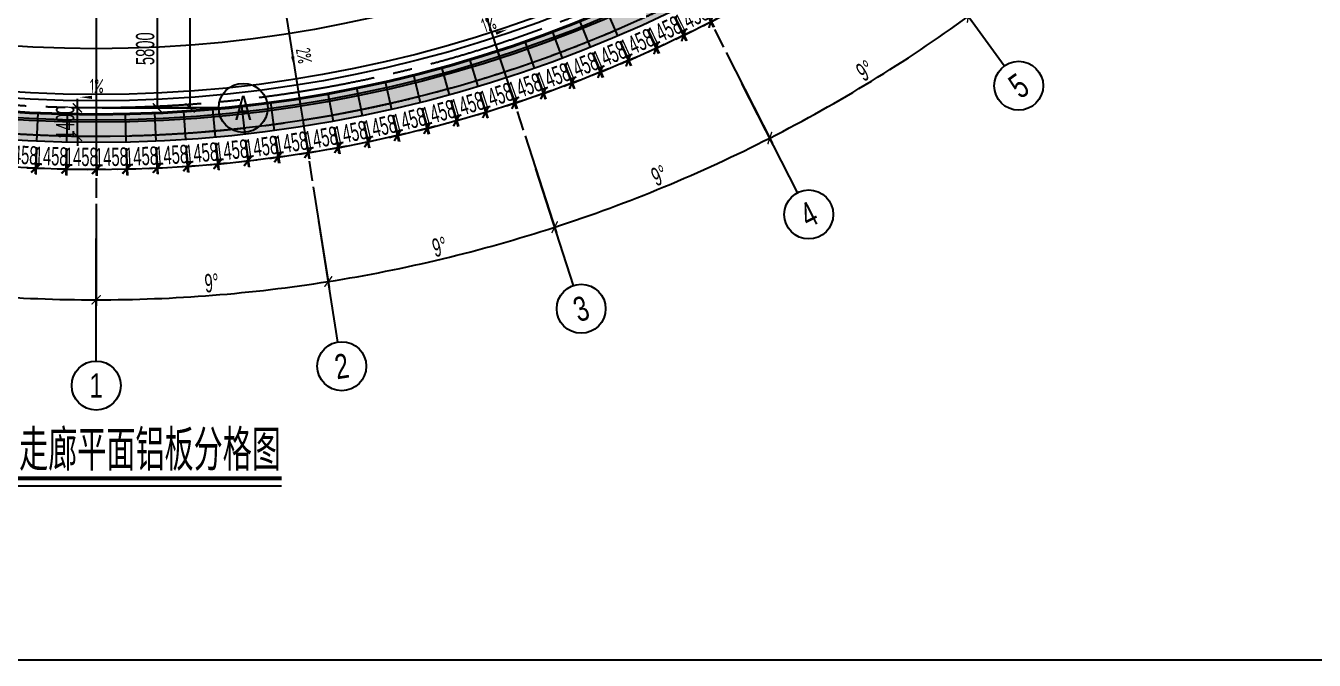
# Model space of a CAD drawing. Extents: x 104132 to 3338343, y -1228862 to 1409848.
# Drawn here: x 1757537 to 1820670, y 138 to 31216 of the extents above; entities that cross this region are included whole.
import ezdxf
from ezdxf.enums import TextEntityAlignment as Align

# ---------------------------------------------------------------- set-up
doc = ezdxf.new("R2010")
doc.units = 0
doc.linetypes.add('CENTER', pattern=[50.8, 31.75, -6.35, 6.35, -6.35])
doc.linetypes.add('CENTER2', pattern=[28.575, 19.05, -3.175, 3.175, -3.175])
doc.layers.get('0').update_dxf_attribs({"color": 8})
doc.layers.get('Defpoints').update_dxf_attribs({"color": 8})
for name, color, linetype in [('#幕墙线-平面', 8, 'Continuous'), ('#标注', 8, 'Continuous'), ('#轴线', 8, 'CENTER2'), ('A-ROOF-DRAN', 8, 'Continuous'), ('C-SHET-SHBD', 8, 'Continuous'), ('dim', 8, 'Continuous'), ('DIM_SYMB', 8, 'Continuous'), ('DOTE', 8, 'CENTER'), ('IEL-FINE', 8, 'Continuous'), ('分水线', 8, 'Continuous'), ('女儿墙', 8, 'Continuous')]:
    doc.layers.add(name, color=color, linetype=linetype)
doc.styles.add('JHZX', font='jrs.shx', dxfattribs={"width": 0.6, "bigfont": 'jhz.shx'})
doc.styles.add('XD2008', font='xd-hzs.shx', dxfattribs={"width": 0.7, "bigfont": 'xd-hztxt.shx'})
doc.dimstyles.new('JZBZ-300', dxfattribs={"dimscale": 300, "dimtxt": 3, "dimasz": 1.5, "dimexe": 1, "dimexo": 1, "dimgap": 0.5, "dimtad": 1, "dimdec": 0, "dimdsep": 46, "dimtxsty": 'JHZX', "dimblk1": 'ARCHTICK', "dimblk2": 'ARCHTICK', "dimsah": 1, "dimcen": 0, "dimclrd": 1, "dimclre": 1, "dimclrt": 2, "dimadec": 3, "dimazin": 2, "dimtfac": 1, "dimtdec": 0, "dimtix": 1, "dimtmove": 0, "dimatfit": 3, "dimfxl": 1, "dimtolj": 1, "dimlwd": -1, "dimlwe": -1, "dimarcsym": 1})

# ---------------------------------------------------------------- blocks, each defined once
blk = doc.blocks.new('_ARCHTICK')
at = {"color": 0, "linetype": 'ByBlock', "const_width": 0.15}
blk.add_lwpolyline([(-0.5, -0.5), (0.5, 0.5)], dxfattribs=at)
blk = doc.blocks.new('*D51')
at = {"layer": '#标注', "color": 1, "ltscale": 300, "transparency": 16777216}
for p, q in [((570551, -210646), (570551, -210196)), ((571168, -210646), (570251, -210646)), ((570551, -212046), (570551, -210646)), ((571168, -212046), (570251, -212046)), ((570551, -212046), (570551, -212496))]:
    blk.add_line(p, q, dxfattribs=at)
at = {"layer": 'Defpoints', "color": 0, "ltscale": 300, "transparency": 16777216}
for p in [(570551, -210646), (571468, -210646), (571468, -212046)]:
    blk.add_point(p, dxfattribs=at)
at = {"layer": '#标注', "color": 1, "ltscale": 300, "transparency": 16777216, "xscale": 450, "yscale": 450, "zscale": 450}
for p, rotation in [((570551, -210646), 270), ((570551, -212046), 90)]:
    blk.add_blockref('_ARCHTICK', p, dxfattribs=dict(at, rotation=rotation))
at = {"layer": '#标注', "color": 2, "ltscale": 300, "transparency": 16777216, "insert": (569951, -211346), "char_height": 900, "attachment_point": 5, "rotation": 90, "style": 'JHZX'}
blk.add_mtext('\\A1;1400', dxfattribs=at)
blk = doc.blocks.new('*D53')
at = {"layer": '#标注', "color": 1, "ltscale": 300, "transparency": 16777216}
for p, q in [((560830, -214509), (560048, -219447)), ((571468, -215346), (571468, -220346))]:
    blk.add_line(p, q, dxfattribs=at)
blk.add_arc((571468, -147346), 72700, 261, 270, dxfattribs=at)
at = {"layer": 'Defpoints', "color": 0, "ltscale": 300, "transparency": 16777216}
for p in [(571468, -147346), (560877, -214212), (571468, -215046), (563869, -219648)]:
    blk.add_point(p, dxfattribs=at)
at = {"layer": '#标注', "color": 1, "ltscale": 300, "transparency": 16777216, "xscale": 450, "yscale": 450, "zscale": 450}
for p, rotation in [((560095, -219151), 171.0000000000014), ((571468, -220046), 1.598721155460225e-12)]:
    blk.add_blockref('_ARCHTICK', p, dxfattribs=dict(at, rotation=rotation))
at = {"layer": '#标注', "color": 2, "ltscale": 300, "transparency": 16777216, "insert": (565811, -219224), "char_height": 900, "attachment_point": 5, "rotation": 355.5, "style": 'JHZX'}
blk.add_mtext('\\A1;9°', dxfattribs=at)
blk = doc.blocks.new('*D54')
at = {"layer": '#标注', "color": 1, "ltscale": 300, "transparency": 16777216}
for p, q in [((582105, -214509), (582888, -219447)), ((571468, -215346), (571468, -220346))]:
    blk.add_line(p, q, dxfattribs=at)
blk.add_arc((571468, -147346), 72700, 270, 279, dxfattribs=at)
at = {"layer": 'Defpoints', "color": 0, "ltscale": 300, "transparency": 16777216}
for p in [(571468, -147346), (582058, -214212), (571468, -215046), (575273, -219946)]:
    blk.add_point(p, dxfattribs=at)
at = {"layer": '#标注', "color": 1, "ltscale": 300, "transparency": 16777216, "xscale": 450, "yscale": 450, "zscale": 450}
for p, rotation in [((582841, -219151), 8.999999999999728), ((571468, -220046), 179.9999999999998)]:
    blk.add_blockref('_ARCHTICK', p, dxfattribs=dict(at, rotation=rotation))
at = {"layer": '#标注', "color": 2, "ltscale": 300, "transparency": 16777216, "insert": (577125, -219224), "char_height": 900, "attachment_point": 5, "rotation": 4.5, "style": 'JHZX'}
blk.add_mtext('\\A1;9°', dxfattribs=at)
blk = doc.blocks.new('*D55')
at = {"layer": '#标注', "color": 1, "ltscale": 300, "transparency": 16777216}
for p, q in [((592481, -212018), (594026, -216773)), ((582105, -214509), (582888, -219447))]:
    blk.add_line(p, q, dxfattribs=at)
blk.add_arc((571468, -147346), 72700, 279, 288, dxfattribs=at)
at = {"layer": 'Defpoints', "color": 0, "ltscale": 300, "transparency": 16777216}
for p in [(571468, -147346), (592388, -211732), (582058, -214212), (586583, -218457)]:
    blk.add_point(p, dxfattribs=at)
at = {"layer": '#标注', "color": 1, "ltscale": 300, "transparency": 16777216, "xscale": 450, "yscale": 450, "zscale": 450}
for p, rotation in [((593933, -216488), 17.99999999999962), ((582841, -219151), 188.9999999999996)]:
    blk.add_blockref('_ARCHTICK', p, dxfattribs=dict(at, rotation=rotation))
at = {"layer": '#标注', "color": 2, "ltscale": 300, "transparency": 16777216, "insert": (588299, -217454), "char_height": 900, "attachment_point": 5, "rotation": 13.5, "style": 'JHZX'}
blk.add_mtext('\\A1;9°', dxfattribs=at)
blk = doc.blocks.new('*D56')
at = {"layer": '#标注', "color": 1, "ltscale": 300, "transparency": 16777216}
for p, q in [((602339, -207934), (604609, -212389)), ((592481, -212018), (594026, -216773))]:
    blk.add_line(p, q, dxfattribs=at)
blk.add_arc((571468, -147346), 72700, 288, 297, dxfattribs=at)
at = {"layer": 'Defpoints', "color": 0, "ltscale": 300, "transparency": 16777216}
for p in [(571468, -147346), (602203, -207667), (592388, -211732), (597521, -215217)]:
    blk.add_point(p, dxfattribs=at)
at = {"layer": '#标注', "color": 1, "ltscale": 300, "transparency": 16777216, "xscale": 450, "yscale": 450, "zscale": 450}
for p, rotation in [((604473, -212122), 27.00000000000006), ((593933, -216488), 198.0000000000004)]:
    blk.add_blockref('_ARCHTICK', p, dxfattribs=dict(at, rotation=rotation))
at = {"layer": '#标注', "color": 2, "ltscale": 300, "transparency": 16777216, "insert": (599059, -213958), "char_height": 900, "attachment_point": 5, "rotation": 22.5, "style": 'JHZX'}
blk.add_mtext('\\A1;9°', dxfattribs=at)
blk = doc.blocks.new('*D8')
at = {"layer": '#标注', "color": 1, "ltscale": 300, "transparency": 16777216}
for p, q in [((611437, -202359), (614376, -206404)), ((602339, -207934), (604609, -212389))]:
    blk.add_line(p, q, dxfattribs=at)
blk.add_arc((571468, -147346), 72700, 297, 306, dxfattribs=at)
at = {"layer": 'Defpoints', "color": 0, "ltscale": 300, "transparency": 16777216}
for p in [(571468, -147346), (611261, -202116), (602203, -207667), (607818, -210306)]:
    blk.add_point(p, dxfattribs=at)
at = {"layer": '#标注', "color": 1, "ltscale": 300, "transparency": 16777216, "xscale": 450, "yscale": 450, "zscale": 450}
for p, rotation in [((614200, -206161), 36.00000000000011), ((604473, -212122), 206.9999999999999)]:
    blk.add_blockref('_ARCHTICK', p, dxfattribs=dict(at, rotation=rotation))
at = {"layer": '#标注', "color": 2, "ltscale": 300, "transparency": 16777216, "insert": (609140, -208821), "char_height": 900, "attachment_point": 5, "rotation": 31.5, "style": 'JHZX'}
blk.add_mtext('\\A1;9°', dxfattribs=at)
blk = doc.blocks.new('*D41')
at = {"layer": '#标注', "color": 1, "ltscale": 300, "transparency": 16777216}
for p, q in [((531498, -202359), (528560, -206404)), ((540597, -207934), (538327, -212389))]:
    blk.add_line(p, q, dxfattribs=at)
blk.add_arc((571468, -147346), 72700, 234, 243, dxfattribs=at)
at = {"layer": 'Defpoints', "color": 0, "ltscale": 300, "transparency": 16777216}
for p in [(571468, -147346), (531675, -202116), (540733, -207667), (531873, -208317)]:
    blk.add_point(p, dxfattribs=at)
at = {"layer": '#标注', "color": 1, "ltscale": 300, "transparency": 16777216, "xscale": 450, "yscale": 450, "zscale": 450}
for p, rotation in [((528736, -206161), 143.9999999999988), ((538463, -212122), 333.0000000000025)]:
    blk.add_blockref('_ARCHTICK', p, dxfattribs=dict(at, rotation=rotation))
at = {"layer": '#标注', "color": 2, "ltscale": 300, "transparency": 16777216, "insert": (533796, -208821), "char_height": 900, "attachment_point": 5, "rotation": 328.5, "style": 'JHZX'}
blk.add_mtext('\\A1;9°', dxfattribs=at)
blk = doc.blocks.new('*D42')
at = {"layer": '#标注', "color": 1, "ltscale": 300, "transparency": 16777216}
for p, q in [((540597, -207934), (538327, -212389)), ((550455, -212018), (548910, -216773))]:
    blk.add_line(p, q, dxfattribs=at)
blk.add_arc((571468, -147346), 72700, 243, 252, dxfattribs=at)
at = {"layer": 'Defpoints', "color": 0, "ltscale": 300, "transparency": 16777216}
for p in [(571468, -147346), (540733, -207667), (550547, -211732), (541898, -213761)]:
    blk.add_point(p, dxfattribs=at)
at = {"layer": '#标注', "color": 1, "ltscale": 300, "transparency": 16777216, "xscale": 450, "yscale": 450, "zscale": 450}
for p, rotation in [((538463, -212122), 153.0000000000024), ((549002, -216488), 342.0000000000013)]:
    blk.add_blockref('_ARCHTICK', p, dxfattribs=dict(at, rotation=rotation))
at = {"layer": '#标注', "color": 2, "ltscale": 300, "transparency": 16777216, "insert": (543876, -213958), "char_height": 900, "attachment_point": 5, "rotation": 337.5, "style": 'JHZX'}
blk.add_mtext('\\A1;9°', dxfattribs=at)
blk = doc.blocks.new('*D43')
at = {"layer": '#标注', "color": 1, "ltscale": 300, "transparency": 16777216}
for p, q in [((550455, -212018), (548910, -216773)), ((560830, -214509), (560048, -219447))]:
    blk.add_line(p, q, dxfattribs=at)
blk.add_arc((571468, -147346), 72700, 252, 261, dxfattribs=at)
at = {"layer": 'Defpoints', "color": 0, "ltscale": 300, "transparency": 16777216}
for p in [(571468, -147346), (550547, -211732), (560877, -214212), (552652, -217569)]:
    blk.add_point(p, dxfattribs=at)
at = {"layer": '#标注', "color": 1, "ltscale": 300, "transparency": 16777216, "xscale": 450, "yscale": 450, "zscale": 450}
for p, rotation in [((549002, -216488), 162.0000000000016), ((560095, -219151), 351.0000000000016)]:
    blk.add_blockref('_ARCHTICK', p, dxfattribs=dict(at, rotation=rotation))
at = {"layer": '#标注', "color": 2, "ltscale": 300, "transparency": 16777216, "insert": (554636, -217454), "char_height": 900, "attachment_point": 5, "rotation": 346.5, "style": 'JHZX'}
blk.add_mtext('\\A1;9°', dxfattribs=at)
blk = doc.blocks.new('*D44')
at = {"layer": '#标注', "color": 1, "ltscale": 300, "transparency": 16777216}
for p, q in [((571768, -162646), (576372, -162646)), ((576072, -210646), (576072, -162646)), ((571768, -210646), (576372, -210646))]:
    blk.add_line(p, q, dxfattribs=at)
at = {"layer": 'Defpoints', "color": 0, "ltscale": 300, "transparency": 16777216}
for p in [(571468, -162646), (576072, -162646), (571468, -210646)]:
    blk.add_point(p, dxfattribs=at)
at = {"layer": '#标注', "color": 1, "ltscale": 300, "transparency": 16777216, "xscale": 450, "yscale": 450, "zscale": 450}
for p, rotation in [((576072, -162646), 90), ((576072, -210646), 270)]:
    blk.add_blockref('_ARCHTICK', p, dxfattribs=dict(at, rotation=rotation))
at = {"layer": '#标注', "color": 2, "ltscale": 300, "transparency": 16777216, "insert": (575472, -186646), "char_height": 900, "attachment_point": 5, "rotation": 90, "style": 'JHZX'}
blk.add_mtext('\\A1;48000', dxfattribs=at)
blk = doc.blocks.new('*D45')
at = {"layer": '#标注', "color": 1, "ltscale": 300, "transparency": 16777216}
for p, q in [((571768, -204846), (574772, -204846)), ((574472, -210646), (574472, -204846)), ((571768, -210646), (574772, -210646))]:
    blk.add_line(p, q, dxfattribs=at)
at = {"layer": 'Defpoints', "color": 0, "ltscale": 300, "transparency": 16777216}
for p in [(571468, -204846), (574472, -204846), (571468, -210646)]:
    blk.add_point(p, dxfattribs=at)
at = {"layer": '#标注', "color": 1, "ltscale": 300, "transparency": 16777216, "xscale": 450, "yscale": 450, "zscale": 450}
for p, rotation in [((574472, -204846), 90), ((574472, -210646), 270)]:
    blk.add_blockref('_ARCHTICK', p, dxfattribs=dict(at, rotation=rotation))
at = {"layer": '#标注', "color": 2, "ltscale": 300, "transparency": 16777216, "insert": (573872, -207746), "char_height": 900, "attachment_point": 5, "rotation": 90, "style": 'JHZX'}
blk.add_mtext('\\A1;5800', dxfattribs=at)
blk = doc.blocks.new('*U1047')
blk.add_line((20, 0), (0, 0))
blk.add_circle((24, 0), 4)
at = {"style": 'JHZX', "width": 0.75}
blk.add_attdef('AXES', text='', height=4, dxfattribs=at).set_placement((24, 0), align=Align.MIDDLE_CENTER)
blk = doc.blocks.new('*U1046')
blk.add_line((0, -20), (0, 0))
blk.add_circle((0, -24), 4)
at = {"style": 'JHZX', "width": 0.75}
blk.add_attdef('AXES', text='', height=4, dxfattribs=at).set_placement((0, -24), align=Align.MIDDLE_CENTER)
blk = doc.blocks.new('A$C49f573b4')
at = {"layer": '女儿墙'}
for radius in [63900, 63650]:
    blk.add_circle((0, 0), radius, dxfattribs=at)
blk = doc.blocks.new('*U481')
at = {"layer": '#幕墙线-平面', "ltscale": 300}
blk.add_line((63600, -63600), (65000, -63600), dxfattribs=at)
blk = doc.blocks.new('*U482')
at = {"layer": '#幕墙线-平面'}
for p, rotation in [((961644, 61827), 293.142857142945), ((962707, 59178), 290.5714285715181), ((962191, 60509), 291.8571428572317), ((963193, 57837), 289.2857142858046), ((963650, 56485), 288.0000000000902), ((964471, 53751), 285.4285714286625), ((964075, 55122), 286.7142857143761), ((965168, 50983), 282.8571428572349), ((964835, 52371), 284.142857142949), ((965740, 48187), 280.2857142858075), ((965470, 49589), 281.5714285715214), ((966506, 42532), 275.1428571429528), ((966363, 43952), 276.4285714286666), ((966187, 45368), 277.7142857143804), ((965979, 46780), 279.0000000000937), ((966698, 33978), 267.4285714285729), ((966746, 35404), 268.7142857142862), ((966762, 36831), 270), ((966746, 38258), 271.2857142858107), ((966698, 39684), 272.5714285715248), ((966618, 41109), 273.8571428572389)]:
    blk.add_blockref('*U481', p, dxfattribs=dict(at, rotation=rotation))
blk = doc.blocks.new('*D739')
at = {"layer": 'Defpoints', "color": 0, "ltscale": 300, "transparency": 16777216}
for p in [(933955, -20391), (932671, -21083), (934582, -21556)]:
    blk.add_point(p, dxfattribs=at)
at = {"layer": 'dim', "color": 1, "ltscale": 300, "transparency": 16777216}
for p, q in [((934097, -20656), (934724, -21821)), ((932813, -21347), (933440, -22512)), ((934582, -21556), (934978, -21343)), ((933298, -22247), (934582, -21556)), ((933298, -22247), (932902, -22461))]:
    blk.add_line(p, q, dxfattribs=at)
at = {"layer": 'dim', "color": 1, "ltscale": 300, "transparency": 16777216, "xscale": 450, "yscale": 450, "zscale": 450}
for p, rotation in [((934582, -21556), 208.2857142858054), ((933298, -22247), 28.28571428580539)]:
    blk.add_blockref('_ARCHTICK', p, dxfattribs=dict(at, rotation=rotation))
at = {"layer": 'dim', "color": 2, "ltscale": 300, "transparency": 16777216, "insert": (933656, -21374), "char_height": 900, "attachment_point": 5, "rotation": 28.28571, "style": 'JHZX'}
blk.add_mtext('\\A1;1458', dxfattribs=at)
blk = doc.blocks.new('*D740')
at = {"layer": 'Defpoints', "color": 0, "ltscale": 300, "transparency": 16777216}
for p in [(932663, -21068), (931364, -21730), (933264, -22247)]:
    blk.add_point(p, dxfattribs=at)
at = {"layer": 'dim', "color": 1, "ltscale": 300, "transparency": 16777216}
for p, q in [((932800, -21335), (933400, -22514)), ((931500, -21997), (932101, -23176)), ((933264, -22247), (933665, -22042)), ((931965, -22909), (933264, -22247)), ((931965, -22909), (931564, -23113))]:
    blk.add_line(p, q, dxfattribs=at)
at = {"layer": 'dim', "color": 1, "ltscale": 300, "transparency": 16777216, "xscale": 450, "yscale": 450, "zscale": 450}
for p, rotation in [((933264, -22247), 207.0000000000908), ((931965, -22909), 27.00000000009079)]:
    blk.add_blockref('_ARCHTICK', p, dxfattribs=dict(at, rotation=rotation))
at = {"layer": 'dim', "color": 2, "ltscale": 300, "transparency": 16777216, "insert": (932342, -22043), "char_height": 900, "attachment_point": 5, "rotation": 27, "style": 'JHZX'}
blk.add_mtext('\\A1;1458', dxfattribs=at)
blk = doc.blocks.new('*D741')
at = {"layer": 'Defpoints', "color": 0, "ltscale": 300, "transparency": 16777216}
for p in [(931357, -21715), (930043, -22348), (931931, -22907)]:
    blk.add_point(p, dxfattribs=at)
at = {"layer": 'dim', "color": 1, "ltscale": 300, "transparency": 16777216}
for p, q in [((931487, -21986), (932061, -23178)), ((930173, -22618), (930747, -23810)), ((931931, -22907), (932336, -22712)), ((930617, -23540), (931931, -22907)), ((930617, -23540), (930211, -23735))]:
    blk.add_line(p, q, dxfattribs=at)
at = {"layer": 'dim', "color": 1, "ltscale": 300, "transparency": 16777216, "xscale": 450, "yscale": 450, "zscale": 450}
for p, rotation in [((931931, -22907), 205.7142857143766), ((930617, -23540), 25.71428571437659)]:
    blk.add_blockref('_ARCHTICK', p, dxfattribs=dict(at, rotation=rotation))
at = {"layer": 'dim', "color": 2, "ltscale": 300, "transparency": 16777216, "insert": (931014, -22683), "char_height": 900, "attachment_point": 5, "rotation": 25.71429, "style": 'JHZX'}
blk.add_mtext('\\A1;1458', dxfattribs=at)
blk = doc.blocks.new('*D742')
at = {"layer": 'Defpoints', "color": 0, "ltscale": 300, "transparency": 16777216}
for p in [(930036, -22333), (928708, -22936), (930583, -23538)]:
    blk.add_point(p, dxfattribs=at)
at = {"layer": 'dim', "color": 1, "ltscale": 300, "transparency": 16777216}
for p, q in [((930160, -22606), (930707, -23811)), ((928832, -23209), (929379, -24414)), ((930583, -23538), (930993, -23352)), ((929255, -24141), (930583, -23538)), ((929255, -24141), (928846, -24327))]:
    blk.add_line(p, q, dxfattribs=at)
at = {"layer": 'dim', "color": 1, "ltscale": 300, "transparency": 16777216, "xscale": 450, "yscale": 450, "zscale": 450}
for p, rotation in [((930583, -23538), 204.4285714286626), ((929255, -24141), 24.42857142866255)]:
    blk.add_blockref('_ARCHTICK', p, dxfattribs=dict(at, rotation=rotation))
at = {"layer": 'dim', "color": 2, "ltscale": 300, "transparency": 16777216, "insert": (929671, -23293), "char_height": 900, "attachment_point": 5, "rotation": 24.42857, "style": 'JHZX'}
blk.add_mtext('\\A1;1458', dxfattribs=at)
blk = doc.blocks.new('*D743')
at = {"layer": 'Defpoints', "color": 0, "ltscale": 300, "transparency": 16777216}
for p in [(928702, -22921), (927361, -23494), (929222, -24138)]:
    blk.add_point(p, dxfattribs=at)
at = {"layer": 'dim', "color": 1, "ltscale": 300, "transparency": 16777216}
for p, q in [((928820, -23197), (929340, -24414)), ((927479, -23770), (927999, -24987)), ((929222, -24138), (929636, -23961)), ((927881, -24711), (929222, -24138)), ((927881, -24711), (927467, -24888))]:
    blk.add_line(p, q, dxfattribs=at)
at = {"layer": 'dim', "color": 1, "ltscale": 300, "transparency": 16777216, "xscale": 450, "yscale": 450, "zscale": 450}
for p, rotation in [((929222, -24138), 203.1428571429481), ((927881, -24711), 23.14285714294811)]:
    blk.add_blockref('_ARCHTICK', p, dxfattribs=dict(at, rotation=rotation))
at = {"layer": 'dim', "color": 2, "ltscale": 300, "transparency": 16777216, "insert": (928315, -23873), "char_height": 900, "attachment_point": 5, "rotation": 23.14286, "style": 'JHZX'}
blk.add_mtext('\\A1;1458', dxfattribs=at)
blk = doc.blocks.new('*D744')
at = {"layer": 'Defpoints', "color": 0, "ltscale": 300, "transparency": 16777216}
for p in [(927355, -23479), (926001, -24022), (927847, -24707)]:
    blk.add_point(p, dxfattribs=at)
at = {"layer": 'dim', "color": 1, "ltscale": 300, "transparency": 16777216}
for p, q in [((927466, -23758), (927959, -24986)), ((926113, -24301), (926605, -25529)), ((927847, -24707), (928265, -24540)), ((926494, -25250), (926076, -25418)), ((926494, -25250), (927847, -24707))]:
    blk.add_line(p, q, dxfattribs=at)
at = {"layer": 'dim', "color": 1, "ltscale": 300, "transparency": 16777216, "xscale": 450, "yscale": 450, "zscale": 450}
for p, rotation in [((927847, -24707), 201.8571428572344), ((926494, -25250), 21.85714285723431)]:
    blk.add_blockref('_ARCHTICK', p, dxfattribs=dict(at, rotation=rotation))
at = {"layer": 'dim', "color": 2, "ltscale": 300, "transparency": 16777216, "insert": (926947, -24422), "char_height": 900, "attachment_point": 5, "rotation": 21.85714, "style": 'JHZX'}
blk.add_mtext('\\A1;1458', dxfattribs=at)
blk = doc.blocks.new('*D745')
at = {"layer": 'Defpoints', "color": 0, "ltscale": 300, "transparency": 16777216}
for p in [(924630, -24519), (925995, -24007), (926460, -25246)]:
    blk.add_point(p, dxfattribs=at)
at = {"layer": 'dim', "color": 1, "ltscale": 300, "transparency": 16777216}
for p, q in [((926101, -24288), (926566, -25526)), ((924735, -24800), (925200, -26039)), ((925095, -25758), (926460, -25246)), ((926460, -25246), (926882, -25087)), ((925095, -25758), (924673, -25916))]:
    blk.add_line(p, q, dxfattribs=at)
at = {"layer": 'dim', "color": 1, "ltscale": 300, "transparency": 16777216, "xscale": 450, "yscale": 450, "zscale": 450}
for p, rotation in [((926460, -25246), 200.5714285715217), ((925095, -25758), 20.5714285715217)]:
    blk.add_blockref('_ARCHTICK', p, dxfattribs=dict(at, rotation=rotation))
at = {"layer": 'dim', "color": 2, "ltscale": 300, "transparency": 16777216, "insert": (925567, -24940), "char_height": 900, "attachment_point": 5, "rotation": 20.57143, "style": 'JHZX'}
blk.add_mtext('\\A1;1458', dxfattribs=at)
blk = doc.blocks.new('*D746')
at = {"layer": 'Defpoints', "color": 0, "ltscale": 300, "transparency": 16777216}
for p in [(924625, -24504), (923248, -24986), (925061, -25753)]:
    blk.add_point(p, dxfattribs=at)
at = {"layer": 'dim', "color": 1, "ltscale": 300, "transparency": 16777216}
for p, q in [((924724, -24787), (925161, -26036)), ((923347, -25269), (923784, -26517)), ((923685, -26234), (925061, -25753)), ((925061, -25753), (925486, -25604)), ((923685, -26234), (923260, -26383))]:
    blk.add_line(p, q, dxfattribs=at)
at = {"layer": 'dim', "color": 1, "ltscale": 300, "transparency": 16777216, "xscale": 450, "yscale": 450, "zscale": 450}
for p, rotation in [((925061, -25753), 199.285714285808), ((923685, -26234), 19.28571428580806)]:
    blk.add_blockref('_ARCHTICK', p, dxfattribs=dict(at, rotation=rotation))
at = {"layer": 'dim', "color": 2, "ltscale": 300, "transparency": 16777216, "insert": (924175, -25427), "char_height": 900, "attachment_point": 5, "rotation": 19.28571, "style": 'JHZX'}
blk.add_mtext('\\A1;1458', dxfattribs=at)
blk = doc.blocks.new('*D747')
at = {"layer": 'Defpoints', "color": 0, "ltscale": 300, "transparency": 16777216}
for p in [(923243, -24970), (921856, -25421), (923652, -26228)]:
    blk.add_point(p, dxfattribs=at)
at = {"layer": 'dim', "color": 1, "ltscale": 300, "transparency": 16777216}
for p, q in [((921949, -25706), (922357, -26964)), ((923336, -25255), (923744, -26514)), ((922265, -26679), (923652, -26228)), ((923652, -26228), (924080, -26089)), ((922265, -26679), (921837, -26818))]:
    blk.add_line(p, q, dxfattribs=at)
at = {"layer": 'dim', "color": 1, "ltscale": 300, "transparency": 16777216, "xscale": 450, "yscale": 450, "zscale": 450}
for p, rotation in [((922265, -26679), 18.0000000000929), ((923652, -26228), 198.0000000000929)]:
    blk.add_blockref('_ARCHTICK', p, dxfattribs=dict(at, rotation=rotation))
at = {"layer": 'dim', "color": 2, "ltscale": 300, "transparency": 16777216, "insert": (922773, -25883), "char_height": 900, "attachment_point": 5, "rotation": 18, "style": 'JHZX'}
blk.add_mtext('\\A1;1458', dxfattribs=at)
blk = doc.blocks.new('*D748')
at = {"layer": 'Defpoints', "color": 0, "ltscale": 300, "transparency": 16777216}
for p in [(920454, -25825), (921851, -25405), (922232, -26672)]:
    blk.add_point(p, dxfattribs=at)
at = {"layer": 'dim', "color": 1, "ltscale": 300, "transparency": 16777216}
for p, q in [((921937, -25692), (922318, -26959)), ((920541, -26112), (920921, -27379)), ((920835, -27092), (920404, -27221)), ((920835, -27092), (922232, -26672)), ((922232, -26672), (922663, -26543))]:
    blk.add_line(p, q, dxfattribs=at)
at = {"layer": 'dim', "color": 1, "ltscale": 300, "transparency": 16777216, "xscale": 450, "yscale": 450, "zscale": 450}
for p, rotation in [((922232, -26672), 196.7142857143811), ((920835, -27092), 16.7142857143811)]:
    blk.add_blockref('_ARCHTICK', p, dxfattribs=dict(at, rotation=rotation))
at = {"layer": 'dim', "color": 2, "ltscale": 300, "transparency": 16777216, "insert": (921361, -26307), "char_height": 900, "attachment_point": 5, "rotation": 16.71429, "style": 'JHZX'}
blk.add_mtext('\\A1;1458', dxfattribs=at)
blk = doc.blocks.new('*D749')
at = {"layer": 'Defpoints', "color": 0, "ltscale": 300, "transparency": 16777216}
for p in [(920450, -25809), (919044, -26197), (920802, -27084)]:
    blk.add_point(p, dxfattribs=at)
at = {"layer": 'dim', "color": 1, "ltscale": 300, "transparency": 16777216}
for p, q in [((919124, -26486), (919476, -27761)), ((920530, -26098), (920882, -27373)), ((919396, -27472), (920802, -27084)), ((920802, -27084), (921236, -26964)), ((919396, -27472), (918962, -27592))]:
    blk.add_line(p, q, dxfattribs=at)
at = {"layer": 'dim', "color": 1, "ltscale": 300, "transparency": 16777216, "xscale": 450, "yscale": 450, "zscale": 450}
for p, rotation in [((920802, -27084), 195.4285714286663), ((919396, -27472), 15.42857142866626)]:
    blk.add_blockref('_ARCHTICK', p, dxfattribs=dict(at, rotation=rotation))
at = {"layer": 'dim', "color": 2, "ltscale": 300, "transparency": 16777216, "insert": (919939, -26700), "char_height": 900, "attachment_point": 5, "rotation": 15.42857, "style": 'JHZX'}
blk.add_mtext('\\A1;1458', dxfattribs=at)
blk = doc.blocks.new('*D750')
at = {"layer": 'Defpoints', "color": 0, "ltscale": 300, "transparency": 16777216}
for p in [(919040, -26181), (917626, -26537), (919363, -27464)]:
    blk.add_point(p, dxfattribs=at)
at = {"layer": 'dim', "color": 1, "ltscale": 300, "transparency": 16777216}
for p, q in [((919113, -26472), (919437, -27755)), ((917699, -26828), (918022, -28111)), ((917949, -27820), (919363, -27464)), ((919363, -27464), (919800, -27354)), ((917949, -27820), (917513, -27930))]:
    blk.add_line(p, q, dxfattribs=at)
at = {"layer": 'dim', "color": 1, "ltscale": 300, "transparency": 16777216, "xscale": 450, "yscale": 450, "zscale": 450}
for p, rotation in [((917949, -27820), 14.1428571429535), ((919363, -27464), 194.1428571429535)]:
    blk.add_blockref('_ARCHTICK', p, dxfattribs=dict(at, rotation=rotation))
at = {"layer": 'dim', "color": 2, "ltscale": 300, "transparency": 16777216, "insert": (918510, -27060), "char_height": 900, "attachment_point": 5, "rotation": 14.14286, "style": 'JHZX'}
blk.add_mtext('\\A1;1458', dxfattribs=at)
blk = doc.blocks.new('*D751')
at = {"layer": 'Defpoints', "color": 0, "ltscale": 300, "transparency": 16777216}
for p in [(916200, -26846), (917622, -26521), (917917, -27811)]:
    blk.add_point(p, dxfattribs=at)
at = {"layer": 'dim', "color": 1, "ltscale": 300, "transparency": 16777216}
for p, q in [((916267, -27138), (916562, -28428)), ((917689, -26814), (917983, -28104)), ((917917, -27811), (918355, -27711)), ((916495, -28136), (916056, -28236)), ((916495, -28136), (917917, -27811))]:
    blk.add_line(p, q, dxfattribs=at)
at = {"layer": 'dim', "color": 1, "ltscale": 300, "transparency": 16777216, "xscale": 450, "yscale": 450, "zscale": 450}
for p, rotation in [((917917, -27811), 192.8571428572394), ((916495, -28136), 12.85714285723945)]:
    blk.add_blockref('_ARCHTICK', p, dxfattribs=dict(at, rotation=rotation))
at = {"layer": 'dim', "color": 2, "ltscale": 300, "transparency": 16777216, "insert": (917072, -27388), "char_height": 900, "attachment_point": 5, "rotation": 12.85714, "style": 'JHZX'}
blk.add_mtext('\\A1;1458', dxfattribs=at)
blk = doc.blocks.new('*D752')
at = {"layer": 'Defpoints', "color": 0, "ltscale": 300, "transparency": 16777216}
for p in [(914768, -27122), (916197, -26830), (916462, -28126)]:
    blk.add_point(p, dxfattribs=at)
at = {"layer": 'dim', "color": 1, "ltscale": 300, "transparency": 16777216}
for p, q in [((916257, -27124), (916523, -28420)), ((914828, -27416), (915094, -28712)), ((915034, -28418), (916462, -28126)), ((916462, -28126), (916903, -28036)), ((915034, -28418), (914593, -28509))]:
    blk.add_line(p, q, dxfattribs=at)
at = {"layer": 'dim', "color": 1, "ltscale": 300, "transparency": 16777216, "xscale": 450, "yscale": 450, "zscale": 450}
for p, rotation in [((915034, -28418), 11.57142857152509), ((916462, -28126), 191.5714285715251)]:
    blk.add_blockref('_ARCHTICK', p, dxfattribs=dict(at, rotation=rotation))
at = {"layer": 'dim', "color": 2, "ltscale": 300, "transparency": 16777216, "insert": (915628, -27684), "char_height": 900, "attachment_point": 5, "rotation": 11.57143, "style": 'JHZX'}
blk.add_mtext('\\A1;1458', dxfattribs=at)
blk = doc.blocks.new('*D753')
at = {"layer": 'Defpoints', "color": 0, "ltscale": 300, "transparency": 16777216}
for p in [(914765, -27106), (913330, -27367), (915002, -28408)]:
    blk.add_point(p, dxfattribs=at)
at = {"layer": 'dim', "color": 1, "ltscale": 300, "transparency": 16777216}
for p, q in [((913384, -27662), (913620, -28963)), ((914819, -27401), (915055, -28703)), ((913567, -28668), (915002, -28408)), ((915002, -28408), (915444, -28328)), ((913567, -28668), (913124, -28749))]:
    blk.add_line(p, q, dxfattribs=at)
at = {"layer": 'dim', "color": 1, "ltscale": 300, "transparency": 16777216, "xscale": 450, "yscale": 450, "zscale": 450}
for p, rotation in [((913567, -28668), 10.28571428581161), ((915002, -28408), 190.2857142858116)]:
    blk.add_blockref('_ARCHTICK', p, dxfattribs=dict(at, rotation=rotation))
at = {"layer": 'dim', "color": 2, "ltscale": 300, "transparency": 16777216, "insert": (914177, -27948), "char_height": 900, "attachment_point": 5, "rotation": 10.28571, "style": 'JHZX'}
blk.add_mtext('\\A1;1458', dxfattribs=at)
blk = doc.blocks.new('*D754')
at = {"layer": 'Defpoints', "color": 0, "ltscale": 300, "transparency": 16777216}
for p in [(911887, -27579), (913328, -27350), (913535, -28657)]:
    blk.add_point(p, dxfattribs=at)
at = {"layer": 'dim', "color": 1, "ltscale": 300, "transparency": 16777216}
for p, q in [((913375, -27647), (913582, -28953)), ((911934, -27875), (912141, -29182)), ((912094, -28885), (911650, -28956)), ((912094, -28885), (913535, -28657)), ((913535, -28657), (913979, -28587))]:
    blk.add_line(p, q, dxfattribs=at)
at = {"layer": 'dim', "color": 1, "ltscale": 300, "transparency": 16777216, "xscale": 450, "yscale": 450, "zscale": 450}
for p, rotation in [((913535, -28657), 189.0000000000974), ((912094, -28885), 9.00000000009733)]:
    blk.add_blockref('_ARCHTICK', p, dxfattribs=dict(at, rotation=rotation))
at = {"layer": 'dim', "color": 2, "ltscale": 300, "transparency": 16777216, "insert": (912721, -28179), "char_height": 900, "attachment_point": 5, "rotation": 9, "style": 'JHZX'}
blk.add_mtext('\\A1;1458', dxfattribs=at)
blk = doc.blocks.new('*D755')
at = {"layer": 'Defpoints', "color": 0, "ltscale": 300, "transparency": 16777216}
for p in [(910440, -27758), (911885, -27562), (912063, -28873)]:
    blk.add_point(p, dxfattribs=at)
at = {"layer": 'dim', "color": 1, "ltscale": 300, "transparency": 16777216}
for p, q in [((910480, -28055), (910658, -29366)), ((911925, -27860), (912103, -29171)), ((910618, -29069), (912063, -28873)), ((912063, -28873), (912509, -28813)), ((910618, -29069), (910172, -29130))]:
    blk.add_line(p, q, dxfattribs=at)
at = {"layer": 'dim', "color": 1, "ltscale": 300, "transparency": 16777216, "xscale": 450, "yscale": 450, "zscale": 450}
for p, rotation in [((910618, -29069), 7.714285714383448), ((912063, -28873), 187.7142857143834)]:
    blk.add_blockref('_ARCHTICK', p, dxfattribs=dict(at, rotation=rotation))
at = {"layer": 'dim', "color": 2, "ltscale": 300, "transparency": 16777216, "insert": (911260, -28377), "char_height": 900, "attachment_point": 5, "rotation": 7.71429, "style": 'JHZX'}
blk.add_mtext('\\A1;1458', dxfattribs=at)
blk = doc.blocks.new('*D756')
at = {"layer": 'Defpoints', "color": 0, "ltscale": 300, "transparency": 16777216}
for p in [(910438, -27742), (908989, -27905), (910586, -29057)]:
    blk.add_point(p, dxfattribs=at)
at = {"layer": 'dim', "color": 1, "ltscale": 300, "transparency": 16777216}
for p, q in [((909022, -28203), (909171, -29518)), ((910472, -28040), (910620, -29355)), ((910586, -29057), (911033, -29006)), ((909137, -29220), (908690, -29270)), ((909137, -29220), (910586, -29057))]:
    blk.add_line(p, q, dxfattribs=at)
at = {"layer": 'dim', "color": 1, "ltscale": 300, "transparency": 16777216, "xscale": 450, "yscale": 450, "zscale": 450}
for p, rotation in [((909137, -29220), 6.428571428669406), ((910586, -29057), 186.4285714286694)]:
    blk.add_blockref('_ARCHTICK', p, dxfattribs=dict(at, rotation=rotation))
at = {"layer": 'dim', "color": 2, "ltscale": 300, "transparency": 16777216, "insert": (909794, -28542), "char_height": 900, "attachment_point": 5, "rotation": 6.42857, "style": 'JHZX'}
blk.add_mtext('\\A1;1458', dxfattribs=at)
blk = doc.blocks.new('*D757')
at = {"layer": 'Defpoints', "color": 0, "ltscale": 300, "transparency": 16777216}
for p in [(907535, -28020), (908987, -27889), (909106, -29207)]:
    blk.add_point(p, dxfattribs=at)
at = {"layer": 'dim', "color": 1, "ltscale": 300, "transparency": 16777216}
for p, q in [((907562, -28318), (907680, -29636)), ((909014, -28188), (909133, -29505)), ((907653, -29337), (907205, -29378)), ((907653, -29337), (909106, -29207)), ((909106, -29207), (909554, -29166))]:
    blk.add_line(p, q, dxfattribs=at)
at = {"layer": 'dim', "color": 1, "ltscale": 300, "transparency": 16777216, "xscale": 450, "yscale": 450, "zscale": 450}
for p, rotation in [((909106, -29207), 185.1428571429554), ((907653, -29337), 5.142857142955366)]:
    blk.add_blockref('_ARCHTICK', p, dxfattribs=dict(at, rotation=rotation))
at = {"layer": 'dim', "color": 2, "ltscale": 300, "transparency": 16777216, "insert": (908326, -28674), "char_height": 900, "attachment_point": 5, "rotation": 5.14286, "style": 'JHZX'}
blk.add_mtext('\\A1;1458', dxfattribs=at)
blk = doc.blocks.new('*D758')
at = {"layer": 'Defpoints', "color": 0, "ltscale": 300, "transparency": 16777216}
for p in [(906079, -28101), (907534, -28003), (907623, -29323)]:
    blk.add_point(p, dxfattribs=at)
at = {"layer": 'dim', "color": 1, "ltscale": 300, "transparency": 16777216}
for p, q in [((906099, -28401), (906188, -29721)), ((907554, -28303), (907643, -29623)), ((906168, -29421), (905719, -29452)), ((906168, -29421), (907623, -29323)), ((907623, -29323), (908072, -29293))]:
    blk.add_line(p, q, dxfattribs=at)
at = {"layer": 'dim', "color": 1, "ltscale": 300, "transparency": 16777216, "xscale": 450, "yscale": 450, "zscale": 450}
for p, rotation in [((906168, -29421), 3.857142857241005), ((907623, -29323), 183.8571428572409)]:
    blk.add_blockref('_ARCHTICK', p, dxfattribs=dict(at, rotation=rotation))
at = {"layer": 'dim', "color": 2, "ltscale": 300, "transparency": 16777216, "insert": (906855, -28774), "char_height": 900, "attachment_point": 5, "rotation": 3.85714, "style": 'JHZX'}
blk.add_mtext('\\A1;1458', dxfattribs=at)
blk = doc.blocks.new('*D759')
at = {"layer": 'Defpoints', "color": 0, "ltscale": 300, "transparency": 16777216}
for p in [(904621, -28150), (906078, -28085), (906137, -29407)]:
    blk.add_point(p, dxfattribs=at)
at = {"layer": 'dim', "color": 1, "ltscale": 300, "transparency": 16777216}
for p, q in [((906091, -28385), (906151, -29706)), ((904634, -28450), (904694, -29772)), ((904680, -29472), (904231, -29492)), ((904680, -29472), (906137, -29407)), ((906137, -29407), (906587, -29386))]:
    blk.add_line(p, q, dxfattribs=at)
at = {"layer": 'dim', "color": 1, "ltscale": 300, "transparency": 16777216, "xscale": 450, "yscale": 450, "zscale": 450}
for p, rotation in [((904680, -29472), 2.571428571527763), ((906137, -29407), 182.5714285715277)]:
    blk.add_blockref('_ARCHTICK', p, dxfattribs=dict(at, rotation=rotation))
at = {"layer": 'dim', "color": 2, "ltscale": 300, "transparency": 16777216, "insert": (905382, -28840), "char_height": 900, "attachment_point": 5, "rotation": 2.57143, "style": 'JHZX'}
blk.add_mtext('\\A1;1458', dxfattribs=at)
blk = doc.blocks.new('*D760')
at = {"layer": 'Defpoints', "color": 0, "ltscale": 300, "transparency": 16777216}
for p in [(903162, -28167), (904621, -28134), (904650, -29457)]:
    blk.add_point(p, dxfattribs=at)
at = {"layer": 'dim', "color": 1, "ltscale": 300, "transparency": 16777216}
for p, q in [((903169, -28467), (903199, -29789)), ((904627, -28434), (904657, -29757)), ((903192, -29489), (902742, -29500)), ((903192, -29489), (904650, -29457)), ((904650, -29457), (905100, -29447))]:
    blk.add_line(p, q, dxfattribs=at)
at = {"layer": 'dim', "color": 1, "ltscale": 300, "transparency": 16777216, "xscale": 450, "yscale": 450, "zscale": 450}
for p, rotation in [((903192, -29489), 1.285714285813482), ((904650, -29457), 181.2857142858135)]:
    blk.add_blockref('_ARCHTICK', p, dxfattribs=dict(at, rotation=rotation))
at = {"layer": 'dim', "color": 2, "ltscale": 300, "transparency": 16777216, "insert": (903908, -28873), "char_height": 900, "attachment_point": 5, "rotation": 1.28571, "style": 'JHZX'}
blk.add_mtext('\\A1;1458', dxfattribs=at)
blk = doc.blocks.new('*D761')
at = {"layer": 'Defpoints', "color": 0, "ltscale": 300, "transparency": 16777216}
for p in [(901704, -28150), (903162, -28150), (903162, -29473)]:
    blk.add_point(p, dxfattribs=at)
at = {"layer": 'dim', "color": 1, "ltscale": 300, "transparency": 16777216}
for p, q in [((901704, -28450), (901704, -29773)), ((903162, -28450), (903162, -29773)), ((901704, -29473), (901254, -29473)), ((901704, -29473), (903162, -29473)), ((903162, -29473), (903612, -29473))]:
    blk.add_line(p, q, dxfattribs=at)
at = {"layer": 'dim', "color": 1, "ltscale": 300, "transparency": 16777216, "xscale": 450, "yscale": 450, "zscale": 450}
blk.add_blockref('_ARCHTICK', (901704, -29473), dxfattribs=at)
at = {"layer": 'dim', "color": 1, "ltscale": 300, "transparency": 16777216, "xscale": 450, "yscale": 450, "zscale": 450, "rotation": 180}
blk.add_blockref('_ARCHTICK', (903162, -29473), dxfattribs=at)
at = {"layer": 'dim', "color": 2, "ltscale": 300, "transparency": 16777216, "insert": (902433, -28873), "char_height": 900, "attachment_point": 5, "style": 'JHZX'}
blk.add_mtext('\\A1;1458', dxfattribs=at)
blk = doc.blocks.new('*D762')
at = {"layer": 'Defpoints', "color": 0, "ltscale": 300, "transparency": 16777216}
for p in [(900246, -28101), (901704, -28134), (901675, -29457)]:
    blk.add_point(p, dxfattribs=at)
at = {"layer": 'dim', "color": 1, "ltscale": 300, "transparency": 16777216}
for p, q in [((900240, -28401), (900210, -29724)), ((901698, -28434), (901668, -29757)), ((900217, -29424), (899767, -29414)), ((900217, -29424), (901675, -29457)), ((901675, -29457), (902125, -29467))]:
    blk.add_line(p, q, dxfattribs=at)
at = {"layer": 'dim', "color": 1, "ltscale": 300, "transparency": 16777216, "xscale": 450, "yscale": 450, "zscale": 450}
for p, rotation in [((900217, -29424), 358.714285714386), ((901675, -29457), 178.714285714386)]:
    blk.add_blockref('_ARCHTICK', p, dxfattribs=dict(at, rotation=rotation))
at = {"layer": 'dim', "color": 2, "ltscale": 300, "transparency": 16777216, "insert": (900959, -28841), "char_height": 900, "attachment_point": 5, "rotation": 358.71429, "style": 'JHZX'}
blk.add_mtext('\\A1;1458', dxfattribs=at)
blk = doc.blocks.new('*D763')
at = {"layer": 'Defpoints', "color": 0, "ltscale": 300, "transparency": 16777216}
for p in [(898790, -28020), (900247, -28085), (900188, -29407)]:
    blk.add_point(p, dxfattribs=at)
at = {"layer": 'dim', "color": 1, "ltscale": 300, "transparency": 16777216}
for p, q in [((898777, -28319), (898717, -29641)), ((900234, -28385), (900174, -29706)), ((898731, -29341), (898281, -29321)), ((898731, -29341), (900188, -29407)), ((900188, -29407), (900637, -29427))]:
    blk.add_line(p, q, dxfattribs=at)
at = {"layer": 'dim', "color": 1, "ltscale": 300, "transparency": 16777216, "xscale": 450, "yscale": 450, "zscale": 450}
for p, rotation in [((898731, -29341), 357.428571428672), ((900188, -29407), 177.428571428672)]:
    blk.add_blockref('_ARCHTICK', p, dxfattribs=dict(at, rotation=rotation))
at = {"layer": 'dim', "color": 2, "ltscale": 300, "transparency": 16777216, "insert": (899486, -28775), "char_height": 900, "attachment_point": 5, "rotation": 357.42857, "style": 'JHZX'}
blk.add_mtext('\\A1;1458', dxfattribs=at)
blk = doc.blocks.new('*U1263')
blk.add_line((-17.99, -0.75), (18.03, -0.75))
at = {"const_width": 0.4}
blk.add_lwpolyline([(-17.99, 0), (18.03, 0)], dxfattribs=at)
at = {"style": 'JHZX', "width": 0.75}
blk.add_attdef('立面图', text='', height=4, dxfattribs=at).set_placement((0.06, 2.74), align=Align.MIDDLE_CENTER)
blk = doc.blocks.new('A3文本框')
at = {"layer": 'Defpoints', "ltscale": 500}
blk.add_lwpolyline([(10, -10), (-420, -10), (-420, 297), (10, 297)], close=True, dxfattribs=at)
at = {"layer": 'C-SHET-SHBD', "style": 'XD2008', "width": 0.7}
for tag, height, p in [('子项名称', 4.5, (-37.49, 35.41)), ('图名', 4.5, (-37.49, 24.27)), ('比例', 3, (-56.3, 8.25)), ('MQJD-01', 3, (-13.24, 2.27))]:
    blk.add_attdef(tag, text='', height=height, dxfattribs=at).set_placement(p, align=Align.CENTER)
blk = doc.blocks.new('轴网20240313')
at = {"layer": '#标注', "ltscale": 300}
blk.add_circle((571467.9, -147345.9), 64700, dxfattribs=at)
at = {"layer": '#轴线', "ltscale": 300}
for p, q in [((578413.9, -160978.3), (602203, -207667)), ((576195.8, -161897.1), (592388.3, -211732.4)), ((571467.9, -162645.9), (571467.9, -215045.9)), ((573861.3, -162457.5), (582058.5, -214212.4))]:
    blk.add_line(p, q, dxfattribs=at)
for radius in [64700, 63300]:
    blk.add_circle((571467.9, -147345.9), radius, dxfattribs=at)
at = {"layer": '#标注', "xscale": 300, "yscale": 300, "zscale": 300}
for p, rotation, values in [((612436.5, -203734.4), 35.99999999998769, {'AXES': '5'}), ((603111, -209449), 26.99999999998779, {'AXES': '4'}), ((593006.3, -213634.5), 17.99999999998784, {'AXES': '3'}), ((582371.3, -216187.8), 8.999999999986022, {'AXES': '2'})]:
    blk.add_blockref('*U1046', p, dxfattribs=dict(at, rotation=rotation)).add_auto_attribs(values)
at = {"layer": '#标注', "xscale": 300.0000000000001, "yscale": 300.0000000000001, "rotation": 359.9999999999977}
blk.add_blockref('*U1047', (571472.3, -210645.9), dxfattribs=at).add_auto_attribs({'AXES': 'A'})
at = {"layer": '#标注', "xscale": 300, "yscale": 300, "zscale": 300}
blk.add_blockref('*U1046', (571467.9, -217045.9), dxfattribs=at).add_auto_attribs({'AXES': '1'})
at = {"layer": '#标注', "ltscale": 300}
for base, p1, p2, picture, middle in [((531872.6, -208317.2), (531674.8, -202116.3), (540732.7, -207667), '*D41', (533795.7, -208821.2)), ((541898.1, -213760.6), (540732.7, -207667), (550547.4, -211732.4), '*D42', (543876.4, -213957.6)), ((552651.7, -217568.7), (550547.4, -211732.4), (560877.2, -214212.4), '*D43', (554636.4, -217453.8)), ((563868.6, -219647.6), (560877.2, -214212.4), (571467.9, -215045.9), '*D53', (565811, -219223.6)), ((575272.7, -219946.3), (571467.9, -215045.9), (582058.5, -214212.4), '*D54', (577124.8, -219223.6)), ((586583, -218457.2), (582058.5, -214212.4), (592388.3, -211732.4), '*D55', (588299.3, -217453.8)), ((597521.2, -215217.2), (592388.3, -211732.4), (602203, -207667), '*D56', (599059.3, -213957.6)), ((607817.9, -210305.9), (602203, -207667), (611260.9, -202116.3), '*D8', (609140, -208821.2))]:
    dim = blk.add_angular_dim_3p(base=base, center=(571467.9, -147345.9), p1=p1, p2=p2, dimstyle='JZBZ-300', dxfattribs=at)
    dim.commit()
    dim.dimension.update_dxf_attribs({"geometry": picture, "text_midpoint": middle})
for p1, p2, distance, picture, middle in [((571467.9, -210645.9), (571467.9, -162645.9), -4604.4, '*D44', (575472.3, -186645.9)), ((571467.9, -210645.9), (571467.9, -204845.9), -3004.4, '*D45', (573872.3, -207745.9)), ((571467.9, -212045.9), (571467.9, -210645.9), 916.5, '*D51', (569951.4, -211345.9))]:
    dim = blk.add_aligned_dim(p1=p1, p2=p2, distance=distance, dimstyle='JZBZ-300', dxfattribs=at)
    dim.commit()
    dim.dimension.update_dxf_attribs({"geometry": picture, "text_midpoint": middle})
blk = doc.blocks.new('ERTQWE')
at = {"layer": 'dim', "ltscale": 300}
for p1, p2, distance, picture, middle in [((932670.9, -21082.5), (933955.2, -20391.4), -1322.9, '*D739', (933655.6, -21373.6)), ((931364, -21730), (932663.5, -21067.9), -1322.9, '*D740', (932342, -22043.1)), ((930042.9, -22348.1), (931356.9, -21715.3), -1322.9, '*D741', (931013.6, -22683)), ((928708.3, -22936.3), (930036.2, -22333.2), -1322.9, '*D742', (929671.2, -23293)), ((927360.8, -23494.5), (928701.9, -22921.3), -1322.9, '*D743', (928315.5, -23872.6)), ((924629.932, -24519.3838), (925995.3625, -24006.9292), -1322.9369, '*D745', (925566.6691, -24939.9952)), ((926001.1, -24022.2), (927354.7, -23479.3), -1322.9, '*D744', (926947.1, -24421.7)), ((923247.9, -24985.6), (924624.5, -24503.9), -1322.9, '*D746', (924175, -25427.1)), ((921855.8, -25420.7), (923242.9, -24970.1), -1322.9, '*D747', (922772.8, -25883)), ((919044.1, -26196.7), (920450, -25808.7), -1322.9, '*D749', (919939.4, -26699.6)), ((920454.3, -25824.5), (921851.1, -25405.1), -1322.9, '*D748', (921360.6, -26307.2)), ((916200.4, -26845.8), (917622.2, -26521.3), -1322.9, '*D751', (917072.2, -27388.3)), ((917625.9, -26537.2), (919040.1, -26180.9), -1322.9, '*D750', (918509.6, -27060.1)), ((913330.4, -27366.6), (914765.4, -27106.2), -1322.9, '*D753', (914177, -27947.7)), ((914768.3, -27122.3), (916197.1, -26829.8), -1322.9, '*D752', (915627.7, -27684.3)), ((908988.9, -27905.2), (910438.1, -27741.9), -1322.9, '*D756', (909794.4, -28541.9)), ((910439.9405, -27758.1568), (911885.1687, -27562.3873), -1322.9369, '*D755', (911259.5968, -28376.6661)), ((911887.4, -27578.6), (913327.8, -27350.5), -1322.9, '*D754', (912720.7, -28178.6)), ((898790.1, -28019.6), (900247.1, -28085.1), -1322.9, '*D763', (899486.2, -28774.5)), ((900246.4, -28101.4), (901704.4, -28134.1), -1322.9, '*D762', (900959.2, -28840.5)), ((901704.1, -28150.5), (903162.5, -28150.5), -1322.9, '*D761', (902433.3, -28873.4)), ((903162.5, -28166.8), (904620.5, -28134.1), -1322.9, '*D760', (903907.7, -28873.2)), ((904620.9, -28150.5), (906077.9, -28085.1), -1322.9, '*D759', (905381.8, -28840)), ((906078.6, -28101.4), (907533.7, -28003.3), -1322.9, '*D758', (906854.8, -28773.6)), ((907534.8, -28019.6), (908987.4, -27888.9), -1322.9, '*D757', (908325.9, -28674.3))]:
    dim = blk.add_aligned_dim(p1=p1, p2=p2, distance=distance, dimstyle='JZBZ-300', dxfattribs=at)
    dim.commit()
    dim.dimension.update_dxf_attribs({"geometry": picture, "text_midpoint": middle})
blk = doc.blocks.new('QWEDSG')
at = {"layer": 'IEL-FINE', "ltscale": 300}
h = blk.add_hatch(dxfattribs=at)
h.set_pattern_fill('DOTS', color=256, scale=200)
h.set_pattern_definition([(0, (838162.48, -28168.94), (158.75, 317.5), [0, -317.5])])
edge = h.paths.add_edge_path(flags=17)
edge.add_arc((903162, 36831), 63600, 0, 360)
edge = h.paths.add_edge_path()
edge.add_arc((903162, 36831), 65000, 0, 360)
at = {"layer": '#幕墙线-平面'}
for radius in [65000, 64000, 63600]:
    blk.add_circle((903162, 36831), radius, dxfattribs=at)
for name in ['ERTQWE', '*U482']:
    blk.add_blockref(name, (0, 0), dxfattribs=at)

msp = doc.modelspace()

# ---------------------------------------------------------------- linework, layer by layer
at = {"layer": 'A-ROOF-DRAN'}
for radius in [62950, 62650]:
    msp.add_circle((1760988, 90493), radius, dxfattribs=at)
at = {"layer": 'DIM_SYMB'}
for points in [[(1779635, 30517, 0, 0, 0), (1781145, 31040, 0, 160, 0), (1780578, 30844, 0, 0, 0)], [(1770530, 30244, 0, 0, 0), (1770708, 29121, 0, 160, 0), (1770614, 29714, 0, 0, 0)], [(1761787, 27691, 0, 0, 0), (1760188, 27721, 0, 160, 0), (1760788, 27709, 0, 0, 0)]]:
    msp.add_lwpolyline(points, format="xyseb", dxfattribs=at)
at = {"layer": '分水线'}
msp.add_lwpolyline([(1770788, 28615), (1770835, 28318)], dxfattribs=at)
msp.add_circle((1760988, 90493), 60400, dxfattribs=at)

# ---------------------------------------------------------------- block references
at = {"layer": '#幕墙线-平面'}
msp.add_blockref('QWEDSG', (857825, 53662), dxfattribs=at)
at = {"layer": '#幕墙线-平面', "ltscale": 300}
msp.add_blockref('A$C49f573b4', (1760988, 90493), dxfattribs=at)
at = {"layer": '#标注', "xscale": 500, "yscale": 500, "zscale": 500}
msp.add_blockref('*U1263', (1761054, 9052), dxfattribs=at).add_auto_attribs({'立面图': '8#三层走廊平面铝板分格图'})
at = {"layer": 'dim', "xscale": 600, "yscale": 600, "zscale": 600}
msp.add_blockref('A3文本框', (1904132, 6138), dxfattribs=at)
at = {"layer": 'DOTE'}
msp.add_blockref('轴网20240313', (1189520, 237839), dxfattribs=at)

# ---------------------------------------------------------------- texts
at = {"layer": 'DIM_SYMB', "style": 'XD2008', "width": 0.7}
for s, rotation, p in [('1%%%', 19.07784, (1780019, 30872)), ('2%%%', 279, (1770770, 30069)), ('1%%%', 358.92216, (1760671, 27922))]:
    msp.add_text(s, height=700, rotation=rotation, dxfattribs=at).set_placement(p)

doc.saveas('drawing.dxf')
